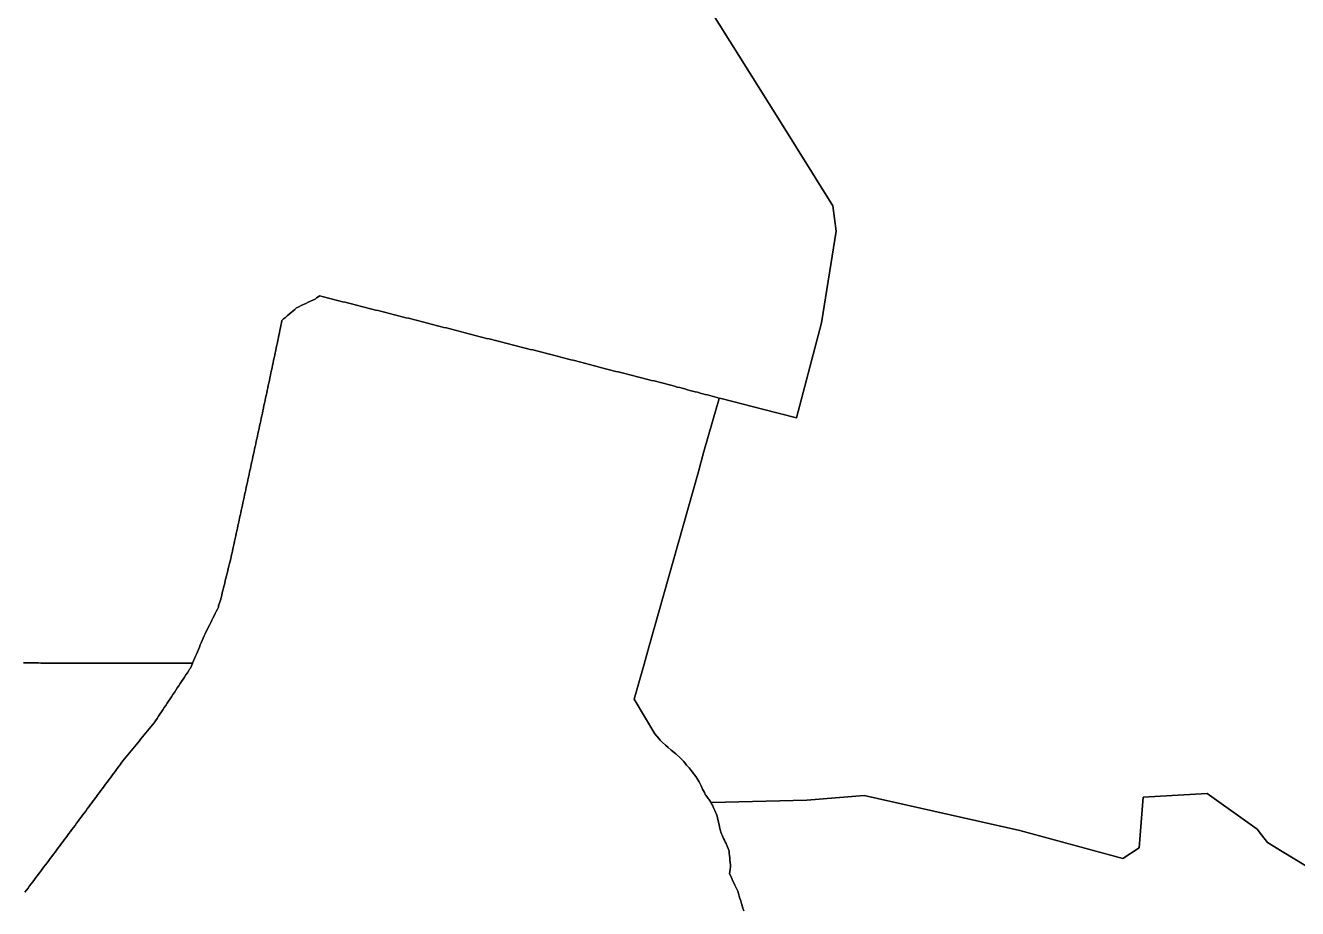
# Model space of a CAD drawing. Header units: inches. Extents: x 130170 to 284068, y 377793 to 804530.
# Drawn here: x 182748 to 187547, y 568074 to 571405 of the extents above; entities that cross this region are included whole.
import ezdxf

# ---------------------------------------------------------------- set-up
doc = ezdxf.new("R2010")
doc.units = ezdxf.units.IN
doc.header["$MEASUREMENT"] = 0
doc.layers.add('muni_il', color=7, linetype='Continuous')

msp = doc.modelspace()

# ---------------------------------------------------------------- linework, layer by layer
at = {"layer": 'muni_il'}
for points in [[(185176.4, 571712.5), (185479.1, 571228.1), (185587, 571055.4), (185793.7, 570724.6), (185806.1, 570629.4), (185750.8, 570283.4), (185656.7, 569925.1), (185656.7, 569925.1), (185528.7, 569957.2), (185376.7, 569996.2), (185364.4, 569999.6), (185355.7, 570001.9), (185347, 570004.3), (185338.3, 570006.6), (185329.7, 570009), (185321, 570011.3), (185312.3, 570013.7), (185302.7, 570016.2), (185293, 570018.7), (185283.4, 570021.3), (185273.7, 570023.8), (185264.1, 570026.3), (185254.5, 570028.8), (185244.8, 570031.3), (185235.2, 570033.9), (185225.5, 570036.4), (185215.9, 570038.9), (185206.2, 570041.4), (185196.6, 570044), (185187, 570046.5), (185177.3, 570049), (185167.7, 570051.5), (185158, 570054.1), (185148.4, 570056.6), (185138.8, 570059.1), (185129.1, 570061.6), (185119.5, 570064.1), (185109.8, 570066.5), (185100.2, 570068.9), (185090.5, 570071.3), (185080.8, 570073.8), (185071.2, 570076.2), (185061.5, 570078.6), (185051.9, 570081.1), (185042.2, 570083.5), (185032.6, 570085.9), (185022.9, 570088.4), (185013.3, 570090.8), (185003.6, 570093.2), (184994, 570095.7), (184984.3, 570098.1), (184974.7, 570100.5), (184965, 570102.9), (184955.4, 570105.4), (184945.7, 570107.8), (184936.3, 570110.3), (184926.9, 570112.7), (184917.6, 570115.2), (184908.2, 570117.6), (184898.8, 570120), (184889.4, 570122.5), (184880.1, 570124.9), (184870.7, 570127.4), (184861.3, 570129.8), (184851.9, 570132.3), (184842.6, 570134.7), (184833.2, 570137.2), (184823.8, 570139.6), (184814.4, 570142.1), (184805, 570144.5), (184795.7, 570147), (184786.3, 570149.4), (184776.9, 570151.8), (184767.5, 570154.3), (184758.2, 570156.7), (184748.8, 570159.2), (184739.1, 570161.6), (184729.4, 570164.1), (184719.7, 570166.5), (184710.1, 570168.9), (184700.4, 570171.4), (184690.7, 570173.8), (184681, 570176.2), (184671.3, 570178.7), (184661.7, 570181.1), (184652, 570183.5), (184642.3, 570186), (184632.6, 570188.4), (184622.9, 570190.8), (184613.3, 570193.3), (184603.6, 570195.7), (184593.9, 570198.1), (184584.2, 570200.6), (184574.5, 570203), (184564.9, 570205.4), (184555.2, 570207.9), (184545.5, 570210.3), (184535.8, 570212.7), (184526.1, 570215.2), (184516.5, 570217.6), (184506.8, 570220), (184497.1, 570222.5), (184487.4, 570224.9), (184477.7, 570227.3), (184468.1, 570229.8), (184458.6, 570232.2), (184449.1, 570234.6), (184439.7, 570237.1), (184430.2, 570239.5), (184420.7, 570242), (184411.3, 570244.4), (184401.8, 570246.9), (184392.4, 570249.3), (184382.9, 570251.8), (184373.4, 570254.2), (184364, 570256.7), (184354.5, 570259.1), (184345.1, 570261.6), (184335.6, 570264), (184326.1, 570266.5), (184316.7, 570268.9), (184307.2, 570271.4), (184297.7, 570273.8), (184288.3, 570276.3), (184278.8, 570278.7), (184269.4, 570281.2), (184259.8, 570283.6), (184250.2, 570286), (184240.6, 570288.4), (184231.1, 570290.9), (184221.5, 570293.3), (184211.9, 570295.7), (184202.4, 570298.1), (184192.8, 570300.5), (184183.2, 570302.9), (184173.7, 570305.4), (184164.1, 570307.8), (184154.5, 570310.2), (184144.9, 570312.6), (184135.4, 570315), (184125.8, 570317.4), (184116.2, 570319.8), (184106.7, 570322.3), (184097.1, 570324.7), (184087.5, 570327.1), (184077.9, 570329.5), (184068.4, 570331.9), (184058.8, 570334.3), (184049.2, 570336.8), (184039.7, 570339.2), (184030.1, 570341.6), (184020.5, 570344), (184010.9, 570346.4), (184001.4, 570348.8), (183991.8, 570351.3), (183982.2, 570353.7), (183972.7, 570356.1), (183963.1, 570358.5), (183953.5, 570360.9), (183943.9, 570363.3), (183934.4, 570365.8), (183924.8, 570368.2), (183915.2, 570370.6), (183905.7, 570373), (183896.1, 570375.4), (183886.5, 570377.8), (183877, 570380.3), (183867.4, 570382.7), (183857.8, 570385.1), (183852, 570381.2), (183846.2, 570377.2), (183840.4, 570373.3), (183831.6, 570369.2), (183822.9, 570365), (183814.1, 570360.9), (183805.4, 570356.7), (183796.6, 570352.6), (183787.8, 570348.4), (183779.1, 570344.3), (183770.3, 570340.1), (183763.4, 570334.1), (183756.4, 570328.1), (183749.5, 570322.1), (183742.5, 570316.1), (183735.6, 570310.1), (183728.7, 570304.1), (183721.7, 570298.1), (183714.8, 570292.1), (183713, 570282.9), (183711.1, 570273.7), (183709.3, 570264.5), (183707.4, 570255.2), (183705.6, 570246), (183703.8, 570236.8), (183701.9, 570227.6), (183700.1, 570218.4), (183698.1, 570208.9), (183696.1, 570199.4), (183694, 570189.9), (183692, 570180.4), (183690, 570170.9), (183688, 570161.4), (183685.9, 570151.9), (183683.9, 570142.4), (183681.9, 570132.9), (183679.9, 570123.4), (183677.9, 570113.9), (183675.8, 570104.4), (183673.8, 570094.9), (183671.8, 570085.5), (183669.8, 570076), (183667.8, 570066.5), (183665.7, 570057), (183663.7, 570047.5), (183661.7, 570038), (183659.7, 570028.5), (183657.7, 570019), (183655.6, 570009.5), (183653.6, 570000), (183651.6, 569990.4), (183649.5, 569980.8), (183647.5, 569971.2), (183645.5, 569961.7), (183643.4, 569952.1), (183641.4, 569942.5), (183639.3, 569932.9), (183637.3, 569923.3), (183635.2, 569913.7), (183633.1, 569904), (183631, 569894.4), (183628.9, 569884.7), (183626.8, 569875.1), (183624.7, 569865.4), (183622.7, 569855.8), (183620.6, 569846.2), (183618.5, 569836.5), (183616.4, 569826.9), (183614.3, 569817.2), (183612.2, 569807.6), (183610.1, 569797.9), (183608, 569788.3), (183605.9, 569778.6), (183603.8, 569769), (183601.7, 569759.3), (183599.6, 569749.7), (183597.5, 569740.1), (183595.5, 569730.4), (183593.4, 569720.8), (183591.3, 569711.1), (183589.2, 569701.5), (183587.1, 569691.8), (183585, 569682.2), (183582.9, 569672.5), (183580.8, 569662.9), (183578.7, 569653.3), (183576.6, 569643.6), (183574.5, 569634), (183572.4, 569624.3), (183570.3, 569614.7), (183568.3, 569605), (183566.2, 569595.4), (183564.1, 569585.7), (183562, 569576.1), (183559.9, 569566.4), (183557.8, 569556.8), (183555.7, 569547.2), (183553.6, 569537.5), (183551.5, 569527.9), (183549.4, 569518.2), (183547.3, 569508.6), (183545.2, 569498.9), (183543.1, 569489.3), (183541.1, 569479.6), (183539, 569470), (183536.9, 569460.4), (183534.8, 569450.7), (183532.7, 569441.1), (183530.6, 569431.4), (183528.5, 569421.8), (183526.4, 569412.1), (183524.1, 569402.9), (183521.9, 569393.7), (183519.6, 569384.5), (183517.4, 569375.3), (183515.1, 569366.1), (183512.8, 569356.9), (183510.6, 569347.7), (183508.3, 569338.5), (183506.1, 569329.3), (183503.8, 569320.1), (183501.5, 569310.9), (183499.3, 569301.7), (183497, 569292.5), (183494.8, 569283.3), (183492.5, 569274), (183490.2, 569264.8), (183488, 569255.6), (183485.7, 569246.4), (183483.5, 569237.2), (183481.1, 569230.1), (183478.8, 569222.9), (183476.5, 569215.8), (183475.7, 569211.3), (183471.6, 569203), (183467.5, 569194.7), (183463.4, 569186.4), (183459.2, 569178.1), (183455.1, 569169.8), (183451, 569161.5), (183446.8, 569153.2), (183442.7, 569144.8), (183438.5, 569136.3), (183434.3, 569127.8), (183430, 569119.3), (183425.8, 569110.8), (183422.1, 569102.3), (183418.4, 569093.7), (183414.8, 569085.2), (183411.1, 569076.6), (183407.4, 569068.1), (183403.7, 569059.6), (183400.1, 569051), (183396.4, 569042.5), (183392.7, 569033.9), (183389, 569025.4), (183385.4, 569016.8), (183381.7, 569008.3), (183378, 568999.7), (183378, 568999.7), (183368.3, 568999.7), (183358.6, 568999.8), (183348.9, 568999.8), (183339.2, 568999.8), (183329.5, 568999.8), (183319.8, 568999.8), (183310.1, 568999.8), (183300.4, 568999.8), (183290.8, 568999.8), (183281.3, 568999.8), (183271.8, 568999.8), (183262.3, 568999.8), (183252.8, 568999.8), (183243.3, 568999.8), (183233.7, 568999.8), (183224.2, 568999.8), (183214.7, 568999.8), (183205.2, 568999.8), (183197, 568999.8), (183188.8, 568999.8), (183182.2, 568999.8), (183172.3, 568999.8), (183162.4, 568999.8), (183152.5, 568999.8), (183142.6, 568999.8), (183132.7, 568999.8), (183122.8, 568999.9), (183112.8, 568999.9), (183102.9, 568999.9), (183093, 568999.9), (183083.1, 568999.9), (183073.2, 568999.9), (183063.3, 568999.9), (183053.4, 568999.9), (183043.5, 568999.9), (183033.5, 568999.9), (183023.6, 569000), (183013.7, 569000), (183003.8, 569000), (182993.9, 569000), (182984, 569000), (182974.1, 569000), (182964.2, 569000), (182954.3, 569000), (182944.3, 569000), (182934.4, 569000), (182924.5, 569000), (182914.6, 569000.1), (182904.7, 569000.1), (182901.2, 569000.1), (182891.7, 569000.1), (182882.2, 569000.1), (182872.7, 569000.1), (182863.2, 569000.1), (182853.7, 569000.1), (182844.2, 569000.1), (182834.7, 569000.1), (182825.2, 569000.1), (182815.7, 569000.1), (182806.2, 569000.1), (182796.7, 569000.2), (182787.2, 569000.2), (182777.7, 569000.2), (182768.2, 569000.2), (182758.7, 569000.2), (182749.2, 569000.2), (182739.7, 569000.2)], [(187577.6, 568234.4), (187488.1, 568289.3), (187433.5, 568322.6), (187411.2, 568351.4), (187393.9, 568373.8), (187205.2, 568507.5), (186964.4, 568493.4), (186949.7, 568302.7), (186887.4, 568262.4), (186498.4, 568368.7), (185911.3, 568500.7), (185695.6, 568482.7), (185337.6, 568473.4), (185331.4, 568476.4), (185330.3, 568478.3), (185325.3, 568486.1), (185323.1, 568489.6), (185320.8, 568493.2), (185313.9, 568501.7), (185313.7, 568502), (185309.1, 568511.9), (185302.1, 568524.2), (185297.2, 568536.5), (185289.2, 568552.3), (185277.2, 568572.2), (185262.8, 568589.7), (185251.4, 568604.4), (185241.6, 568614.9), (185231.2, 568628.2), (185218.5, 568641.5), (185201.4, 568657.6), (185183.2, 568671.8), (185171.8, 568680.8), (185162, 568690.1), (185149.4, 568701.2), (185142.8, 568707.2), (185141.5, 568708.6), (185137, 568714.8), (185122.5, 568732.4), (185121.6, 568732.8), (185044.5, 568864), (185081.5, 568995.3), (185099.6, 569059.5), (185284.9, 569717.4), (185307.4, 569797.5), (185355.3, 569967.3), (185362.9, 569993.6), (185364.4, 569999.6), (185376.7, 569996.2), (185528.7, 569957.2), (185656.7, 569925.1), (185656.7, 569925.1), (185750.8, 570283.4), (185806.1, 570629.4), (185793.7, 570724.6), (185587, 571055.4), (185479.1, 571228.1), (185176.4, 571712.5)], [(182745.3, 568135.3), (182751.3, 568143.3), (182757.3, 568151.2), (182763.3, 568159.2), (182769.3, 568167.1), (182775.3, 568175.1), (182781.3, 568183), (182787.3, 568191), (182793.3, 568198.9), (182799.3, 568206.9), (182805.3, 568214.8), (182811.3, 568222.8), (182817.3, 568230.7), (182823.3, 568238.7), (182829.3, 568246.6), (182835.3, 568254.6), (182841.3, 568262.5), (182847.3, 568270.5), (182853.3, 568278.5), (182859.3, 568286.4), (182865.3, 568294.4), (182871.3, 568302.3), (182877.1, 568310.1), (182882.8, 568317.8), (182888.6, 568325.5), (182894.3, 568333.3), (182900.1, 568341), (182905.8, 568348.8), (182911.6, 568356.5), (182917.3, 568364.3), (182923.1, 568372), (182928.8, 568379.8), (182934.6, 568387.5), (182940.3, 568395.3), (182946.1, 568403), (182951.8, 568410.7), (182957.6, 568418.5), (182963.4, 568426.2), (182969.1, 568434), (182974.9, 568441.7), (182980.6, 568449.5), (182986.4, 568457.2), (182992.1, 568465), (182997.9, 568472.7), (183003.6, 568480.5), (183009.4, 568488.2), (183015.1, 568495.9), (183020.9, 568503.7), (183026.6, 568511.4), (183032.5, 568519.4), (183038.4, 568527.3), (183044.3, 568535.2), (183050.2, 568543.2), (183056.1, 568551.1), (183062, 568559.1), (183067.9, 568567), (183073.8, 568574.9), (183079.7, 568582.9), (183085.6, 568590.8), (183091.5, 568598.7), (183097.4, 568606.7), (183103.3, 568614.6), (183109.2, 568622.6), (183115.1, 568630.5), (183121.3, 568638.1), (183127.5, 568645.6), (183133.8, 568653.2), (183140, 568660.8), (183146.2, 568668.4), (183152.4, 568675.9), (183158.6, 568683.5), (183164.9, 568691.1), (183171.1, 568698.7), (183177.3, 568706.2), (183183.5, 568713.8), (183189.7, 568721.4), (183196, 568728.9), (183202.2, 568736.5), (183208.4, 568744.1), (183214.6, 568751.7), (183220.9, 568759.2), (183227.1, 568766.8), (183233.3, 568774.4), (183238.7, 568782.6), (183244.2, 568790.8), (183249.6, 568799), (183255.1, 568807.3), (183260.5, 568815.5), (183265.9, 568823.7), (183271.4, 568831.9), (183276.8, 568840.2), (183282.3, 568848.4), (183287.7, 568856.6), (183293.1, 568864.8), (183298.6, 568873.1), (183304, 568881.3), (183309.5, 568889.5), (183314.9, 568897.7), (183320.3, 568906), (183325.8, 568914.2), (183331.2, 568922.4), (183336.7, 568930.6), (183342.1, 568938.9), (183347.5, 568947.1), (183353, 568955.3), (183358.4, 568963.5), (183363.9, 568971.8), (183366.9, 568976.3), (183369.9, 568980.9), (183373.8, 568989.9), (183377.7, 568998.9), (183378, 568999.7), (183381.7, 569008.3), (183385.4, 569016.8), (183389, 569025.4), (183392.7, 569033.9), (183396.4, 569042.5), (183400.1, 569051), (183403.7, 569059.6), (183407.4, 569068.1), (183411.1, 569076.6), (183414.8, 569085.2), (183418.4, 569093.7), (183422.1, 569102.3), (183425.8, 569110.8), (183430, 569119.3), (183434.3, 569127.8), (183438.5, 569136.3), (183442.7, 569144.8), (183446.8, 569153.2), (183451, 569161.5), (183455.1, 569169.8), (183459.2, 569178.1), (183463.4, 569186.4), (183467.5, 569194.7), (183471.6, 569203), (183475.7, 569211.3), (183476.5, 569215.8), (183478.8, 569222.9), (183481.1, 569230.1), (183483.5, 569237.2), (183485.7, 569246.4), (183488, 569255.6), (183490.2, 569264.8), (183492.5, 569274), (183494.8, 569283.3), (183497, 569292.5), (183499.3, 569301.7), (183501.5, 569310.9), (183503.8, 569320.1), (183506.1, 569329.3), (183508.3, 569338.5), (183510.6, 569347.7), (183512.8, 569356.9), (183515.1, 569366.1), (183517.4, 569375.3), (183519.6, 569384.5), (183521.9, 569393.7), (183524.1, 569402.9), (183526.4, 569412.1), (183528.5, 569421.8), (183530.6, 569431.4), (183532.7, 569441.1), (183534.8, 569450.7), (183536.9, 569460.4), (183539, 569470), (183541.1, 569479.6), (183543.1, 569489.3), (183545.2, 569498.9), (183547.3, 569508.6), (183549.4, 569518.2), (183551.5, 569527.9), (183553.6, 569537.5), (183555.7, 569547.2), (183557.8, 569556.8), (183559.9, 569566.4), (183562, 569576.1), (183564.1, 569585.7), (183566.2, 569595.4), (183568.3, 569605), (183570.3, 569614.7), (183572.4, 569624.3), (183574.5, 569634), (183576.6, 569643.6), (183578.7, 569653.3), (183580.8, 569662.9), (183582.9, 569672.5), (183585, 569682.2), (183587.1, 569691.8), (183589.2, 569701.5), (183591.3, 569711.1), (183593.4, 569720.8), (183595.5, 569730.4), (183597.5, 569740.1), (183599.6, 569749.7), (183601.7, 569759.3), (183603.8, 569769), (183605.9, 569778.6), (183608, 569788.3), (183610.1, 569797.9), (183612.2, 569807.6), (183614.3, 569817.2), (183616.4, 569826.9), (183618.5, 569836.5), (183620.6, 569846.2), (183622.7, 569855.8), (183624.7, 569865.4), (183626.8, 569875.1), (183628.9, 569884.7), (183631, 569894.4), (183633.1, 569904), (183635.2, 569913.7), (183637.3, 569923.3), (183639.3, 569932.9), (183641.4, 569942.5), (183643.4, 569952.1), (183645.5, 569961.7), (183647.5, 569971.2), (183649.5, 569980.8), (183651.6, 569990.4), (183653.6, 570000), (183655.6, 570009.5), (183657.7, 570019), (183659.7, 570028.5), (183661.7, 570038), (183663.7, 570047.5), (183665.7, 570057), (183667.8, 570066.5), (183669.8, 570076), (183671.8, 570085.5), (183673.8, 570094.9), (183675.8, 570104.4), (183677.9, 570113.9), (183679.9, 570123.4), (183681.9, 570132.9), (183683.9, 570142.4), (183685.9, 570151.9), (183688, 570161.4), (183690, 570170.9), (183692, 570180.4), (183694, 570189.9), (183696.1, 570199.4), (183698.1, 570208.9), (183700.1, 570218.4), (183701.9, 570227.6), (183703.8, 570236.8), (183705.6, 570246), (183707.4, 570255.2), (183709.3, 570264.5), (183711.1, 570273.7), (183713, 570282.9), (183714.8, 570292.1), (183721.7, 570298.1), (183728.7, 570304.1), (183735.6, 570310.1), (183742.5, 570316.1), (183749.5, 570322.1), (183756.4, 570328.1), (183763.4, 570334.1), (183770.3, 570340.1), (183779.1, 570344.3), (183787.8, 570348.4), (183796.6, 570352.6), (183805.4, 570356.7), (183814.1, 570360.9), (183822.9, 570365), (183831.6, 570369.2), (183840.4, 570373.3), (183846.2, 570377.2), (183852, 570381.2), (183857.8, 570385.1), (183867.4, 570382.7), (183877, 570380.3), (183886.5, 570377.8), (183896.1, 570375.4), (183905.7, 570373), (183915.2, 570370.6), (183924.8, 570368.2), (183934.4, 570365.8), (183943.9, 570363.3), (183953.5, 570360.9), (183963.1, 570358.5), (183972.7, 570356.1), (183982.2, 570353.7), (183991.8, 570351.3), (184001.4, 570348.8), (184010.9, 570346.4), (184020.5, 570344), (184030.1, 570341.6), (184039.7, 570339.2), (184049.2, 570336.8), (184058.8, 570334.3), (184068.4, 570331.9), (184077.9, 570329.5), (184087.5, 570327.1), (184097.1, 570324.7), (184106.7, 570322.3), (184116.2, 570319.8), (184125.8, 570317.4), (184135.4, 570315), (184144.9, 570312.6), (184154.5, 570310.2), (184164.1, 570307.8), (184173.7, 570305.4), (184183.2, 570302.9), (184192.8, 570300.5), (184202.4, 570298.1), (184211.9, 570295.7), (184221.5, 570293.3), (184231.1, 570290.9), (184240.6, 570288.4), (184250.2, 570286), (184259.8, 570283.6), (184269.4, 570281.2), (184278.8, 570278.7), (184288.3, 570276.3), (184297.7, 570273.8), (184307.2, 570271.4), (184316.7, 570268.9), (184326.1, 570266.5), (184335.6, 570264), (184345.1, 570261.6), (184354.5, 570259.1), (184364, 570256.7), (184373.4, 570254.2), (184382.9, 570251.8), (184392.4, 570249.3), (184401.8, 570246.9), (184411.3, 570244.4), (184420.7, 570242), (184430.2, 570239.5), (184439.7, 570237.1), (184449.1, 570234.6), (184458.6, 570232.2), (184468.1, 570229.8), (184477.7, 570227.3), (184487.4, 570224.9), (184497.1, 570222.5), (184506.8, 570220), (184516.5, 570217.6), (184526.1, 570215.2), (184535.8, 570212.7), (184545.5, 570210.3), (184555.2, 570207.9), (184564.9, 570205.4), (184574.5, 570203), (184584.2, 570200.6), (184593.9, 570198.1), (184603.6, 570195.7), (184613.3, 570193.3), (184622.9, 570190.8), (184632.6, 570188.4), (184642.3, 570186), (184652, 570183.5), (184661.7, 570181.1), (184671.3, 570178.7), (184681, 570176.2), (184690.7, 570173.8), (184700.4, 570171.4), (184710.1, 570168.9), (184719.7, 570166.5), (184729.4, 570164.1), (184739.1, 570161.6), (184748.8, 570159.2), (184758.2, 570156.7), (184767.5, 570154.3), (184776.9, 570151.8), (184786.3, 570149.4), (184795.7, 570147), (184805, 570144.5), (184814.4, 570142.1), (184823.8, 570139.6), (184833.2, 570137.2), (184842.6, 570134.7), (184851.9, 570132.3), (184861.3, 570129.8), (184870.7, 570127.4), (184880.1, 570124.9), (184889.4, 570122.5), (184898.8, 570120), (184908.2, 570117.6), (184917.6, 570115.2), (184926.9, 570112.7), (184936.3, 570110.3), (184945.7, 570107.8), (184955.4, 570105.4), (184965, 570102.9), (184974.7, 570100.5), (184984.3, 570098.1), (184994, 570095.7), (185003.6, 570093.2), (185013.3, 570090.8), (185022.9, 570088.4), (185032.6, 570085.9), (185042.2, 570083.5), (185051.9, 570081.1), (185061.5, 570078.6), (185071.2, 570076.2), (185080.8, 570073.8), (185090.5, 570071.3), (185100.2, 570068.9), (185109.8, 570066.5), (185119.5, 570064.1), (185129.1, 570061.6), (185138.8, 570059.1), (185148.4, 570056.6), (185158, 570054.1), (185167.7, 570051.5), (185177.3, 570049), (185187, 570046.5), (185196.6, 570044), (185206.2, 570041.4), (185215.9, 570038.9), (185225.5, 570036.4), (185235.2, 570033.9), (185244.8, 570031.3), (185254.5, 570028.8), (185264.1, 570026.3), (185273.7, 570023.8), (185283.4, 570021.3), (185293, 570018.7), (185302.7, 570016.2), (185312.3, 570013.7), (185321, 570011.3), (185329.7, 570009), (185338.3, 570006.6), (185347, 570004.3), (185355.7, 570001.9), (185364.4, 569999.6), (185364.4, 569999.6), (185362.9, 569993.6), (185355.3, 569967.3), (185307.4, 569797.5), (185284.9, 569717.4), (185099.6, 569059.5), (185081.5, 568995.3), (185044.5, 568864), (185121.6, 568732.8), (185122.5, 568732.4), (185137, 568714.8), (185141.5, 568708.6), (185142.8, 568707.2), (185149.4, 568701.2), (185162, 568690.1), (185171.8, 568680.8), (185183.2, 568671.8), (185201.4, 568657.6), (185218.5, 568641.5), (185231.2, 568628.2), (185241.6, 568614.9), (185251.4, 568604.4), (185262.8, 568589.7), (185277.2, 568572.2), (185289.2, 568552.3), (185297.2, 568536.5), (185302.1, 568524.2), (185309.1, 568511.9), (185313.7, 568502), (185313.9, 568501.7), (185320.8, 568493.2), (185323.1, 568489.6), (185325.3, 568486.1), (185330.3, 568478.3), (185331.4, 568476.4), (185334.2, 568471.9), (185335.7, 568469.3), (185339.1, 568463.6), (185342.1, 568457.1), (185345, 568450.7), (185348, 568444.2), (185350.6, 568438), (185353.3, 568431.8), (185356, 568425.6), (185358.1, 568416.9), (185360.1, 568408.3), (185360.4, 568407.5), (185362.4, 568398.6), (185364.4, 568389.6), (185366, 568382.8), (185367.6, 568376), (185369.3, 568367.4), (185371.2, 568361.4), (185373.4, 568356.2), (185375.6, 568351), (185378.5, 568344.6), (185381.4, 568338.3), (185384.7, 568331.7), (185387.9, 568325.1), (185391.2, 568318.6), (185394.8, 568309.3), (185398.4, 568300), (185402, 568290.7), (185402.8, 568282.1), (185403.6, 568273.4), (185404.4, 568264.7), (185405.3, 568256), (185406.1, 568247.4), (185406.9, 568238.7), (185407.7, 568230), (185406.5, 568222), (185405.4, 568213.9), (185404, 568204.4), (185408.2, 568195.5), (185412.4, 568186.6), (185416.5, 568177.7), (185420.7, 568168.8), (185424.2, 568161.5), (185427.7, 568154.2), (185431.1, 568146.8), (185434.6, 568139.5), (185437.4, 568130.3), (185440.3, 568121), (185443.1, 568111.8), (185445.9, 568102.6), (185448.7, 568093.3), (185451.6, 568084.1), (185454.4, 568074.9), (185457.2, 568065.7)], [(182739.7, 569000.2), (182749.2, 569000.2), (182758.7, 569000.2), (182768.2, 569000.2), (182777.7, 569000.2), (182787.2, 569000.2), (182796.7, 569000.2), (182806.2, 569000.1), (182815.7, 569000.1), (182825.2, 569000.1), (182834.7, 569000.1), (182844.2, 569000.1), (182853.7, 569000.1), (182863.2, 569000.1), (182872.7, 569000.1), (182882.2, 569000.1), (182891.7, 569000.1), (182901.2, 569000.1), (182904.7, 569000.1), (182914.6, 569000.1), (182924.5, 569000), (182934.4, 569000), (182944.3, 569000), (182954.3, 569000), (182964.2, 569000), (182974.1, 569000), (182984, 569000), (182993.9, 569000), (183003.8, 569000), (183013.7, 569000), (183023.6, 569000), (183033.5, 568999.9), (183043.5, 568999.9), (183053.4, 568999.9), (183063.3, 568999.9), (183073.2, 568999.9), (183083.1, 568999.9), (183093, 568999.9), (183102.9, 568999.9), (183112.8, 568999.9), (183122.8, 568999.9), (183132.7, 568999.8), (183142.6, 568999.8), (183152.5, 568999.8), (183162.4, 568999.8), (183172.3, 568999.8), (183182.2, 568999.8), (183188.8, 568999.8), (183197, 568999.8), (183205.2, 568999.8), (183214.7, 568999.8), (183224.2, 568999.8), (183233.7, 568999.8), (183243.3, 568999.8), (183252.8, 568999.8), (183262.3, 568999.8), (183271.8, 568999.8), (183281.3, 568999.8), (183290.8, 568999.8), (183300.4, 568999.8), (183310.1, 568999.8), (183319.8, 568999.8), (183329.5, 568999.8), (183339.2, 568999.8), (183348.9, 568999.8), (183358.6, 568999.8), (183368.3, 568999.7), (183378, 568999.7), (183378, 568999.7), (183377.7, 568998.9), (183373.8, 568989.9), (183369.9, 568980.9), (183366.9, 568976.3), (183363.9, 568971.8), (183358.4, 568963.5), (183353, 568955.3), (183347.5, 568947.1), (183342.1, 568938.9), (183336.7, 568930.6), (183331.2, 568922.4), (183325.8, 568914.2), (183320.3, 568906), (183314.9, 568897.7), (183309.5, 568889.5), (183304, 568881.3), (183298.6, 568873.1), (183293.1, 568864.8), (183287.7, 568856.6), (183282.3, 568848.4), (183276.8, 568840.2), (183271.4, 568831.9), (183265.9, 568823.7), (183260.5, 568815.5), (183255.1, 568807.3), (183249.6, 568799), (183244.2, 568790.8), (183238.7, 568782.6), (183233.3, 568774.4), (183227.1, 568766.8), (183220.9, 568759.2), (183214.6, 568751.7), (183208.4, 568744.1), (183202.2, 568736.5), (183196, 568728.9), (183189.7, 568721.4), (183183.5, 568713.8), (183177.3, 568706.2), (183171.1, 568698.7), (183164.9, 568691.1), (183158.6, 568683.5), (183152.4, 568675.9), (183146.2, 568668.4), (183140, 568660.8), (183133.8, 568653.2), (183127.5, 568645.6), (183121.3, 568638.1), (183115.1, 568630.5), (183109.2, 568622.6), (183103.3, 568614.6), (183097.4, 568606.7), (183091.5, 568598.7), (183085.6, 568590.8), (183079.7, 568582.9), (183073.8, 568574.9), (183067.9, 568567), (183062, 568559.1), (183056.1, 568551.1), (183050.2, 568543.2), (183044.3, 568535.2), (183038.4, 568527.3), (183032.5, 568519.4), (183026.6, 568511.4), (183020.9, 568503.7), (183015.1, 568495.9), (183009.4, 568488.2), (183003.6, 568480.5), (182997.9, 568472.7), (182992.1, 568465), (182986.4, 568457.2), (182980.6, 568449.5), (182974.9, 568441.7), (182969.1, 568434), (182963.4, 568426.2), (182957.6, 568418.5), (182951.8, 568410.7), (182946.1, 568403), (182940.3, 568395.3), (182934.6, 568387.5), (182928.8, 568379.8), (182923.1, 568372), (182917.3, 568364.3), (182911.6, 568356.5), (182905.8, 568348.8), (182900.1, 568341), (182894.3, 568333.3), (182888.6, 568325.5), (182882.8, 568317.8), (182877.1, 568310.1), (182871.3, 568302.3), (182865.3, 568294.4), (182859.3, 568286.4), (182853.3, 568278.5), (182847.3, 568270.5), (182841.3, 568262.5), (182835.3, 568254.6), (182829.3, 568246.6), (182823.3, 568238.7), (182817.3, 568230.7), (182811.3, 568222.8), (182805.3, 568214.8), (182799.3, 568206.9), (182793.3, 568198.9), (182787.3, 568191), (182781.3, 568183), (182775.3, 568175.1), (182769.3, 568167.1), (182763.3, 568159.2), (182757.3, 568151.2), (182751.3, 568143.3), (182745.3, 568135.3)], [(185457.2, 568065.7), (185454.4, 568074.9), (185451.6, 568084.1), (185448.7, 568093.3), (185445.9, 568102.6), (185443.1, 568111.8), (185440.3, 568121), (185437.4, 568130.3), (185434.6, 568139.5), (185431.1, 568146.8), (185427.7, 568154.2), (185424.2, 568161.5), (185420.7, 568168.8), (185416.5, 568177.7), (185412.4, 568186.6), (185408.2, 568195.5), (185404, 568204.4), (185405.4, 568213.9), (185406.5, 568222), (185407.7, 568230), (185406.9, 568238.7), (185406.1, 568247.4), (185405.3, 568256), (185404.4, 568264.7), (185403.6, 568273.4), (185402.8, 568282.1), (185402, 568290.7), (185398.4, 568300), (185394.8, 568309.3), (185391.2, 568318.6), (185387.9, 568325.1), (185384.7, 568331.7), (185381.4, 568338.3), (185378.5, 568344.6), (185375.6, 568351), (185373.4, 568356.2), (185371.2, 568361.4), (185369.3, 568367.4), (185367.6, 568376), (185366, 568382.8), (185364.4, 568389.6), (185362.4, 568398.6), (185360.4, 568407.5), (185360.1, 568408.3), (185358.1, 568416.9), (185356, 568425.6), (185353.3, 568431.8), (185350.6, 568438), (185348, 568444.2), (185345, 568450.7), (185342.1, 568457.1), (185339.1, 568463.6), (185335.7, 568469.3), (185334.2, 568471.9), (185331.4, 568476.4), (185337.6, 568473.4), (185695.6, 568482.7), (185911.3, 568500.7), (186498.4, 568368.7), (186887.4, 568262.4), (186949.7, 568302.7), (186964.4, 568493.4), (187205.2, 568507.5), (187393.9, 568373.8), (187411.2, 568351.4), (187433.5, 568322.6), (187488.1, 568289.3), (187577.6, 568234.4)]]:
    msp.add_lwpolyline(points, dxfattribs=at)

doc.saveas('drawing.dxf')
